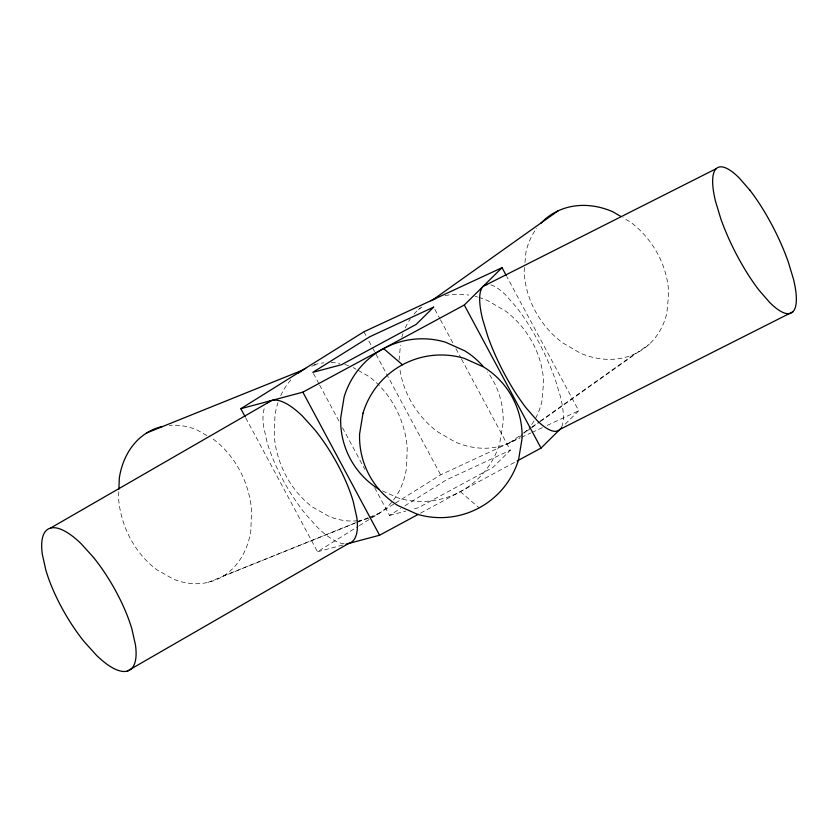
<?xml version="1.0" encoding="UTF-8"?>
<svg xmlns="http://www.w3.org/2000/svg" width="838" height="838" viewBox="0 0 838 838"><rect width="100%" height="100%" fill="white"/><g stroke="black" fill="none" stroke-linecap="round" stroke-linejoin="round"><path stroke-width="0.63" stroke-dasharray="4.19 3.14" d="M118.807 491.759L118.567 498.264A81.464 64.055 68.1 0 0 156.926 569.809L173.55 579.194A81.464 64.055 68.1 0 0 250.813 530.904L251.557 510.667A81.464 64.055 68.1 0 0 213.198 439.122L211.061 437.918M399.077 360.12L400.459 345.193M524.525 267.521L524.179 271.25A81.464 67.218 54.6 0 0 562.528 342.784L580.221 353.081A81.464 67.218 54.6 0 0 666.901 312.857L668.703 293.52A81.464 67.218 54.6 0 0 630.344 221.986L622.99 217.712M524.986 262.545L525.971 251.913A81.464 67.218 54.6 0 1 536.76 228.198M461.487 359.041L510.363 450.195L492.901 467.457L418.225 507.776L411.982 509.441M565.273 424.091L578.754 410.756L506.99 276.907M418.424 309.515L423.724 305.755M509.693 442.799L522.42 433.759M523.478 433.005L530.894 427.736M531.962 426.982L539.379 421.703M540.437 420.948L634.795 353.919M530.611 428.48L524.253 432.995A81.464 67.218 54.6 0 0 530.234 426.469M531.669 427.726L539.096 422.457M540.154 421.703L649.356 344.125M245.764 417.932L317.539 551.771L358.203 526.358M359.303 525.667L394.478 503.69M395.578 502.999L440.641 474.832L520.23 437.907M374.68 487.737L389.534 515.422L400.48 508.582M404.859 505.838L446.476 479.839L510.363 450.195M420.498 513.149L515.999 461.591M521.404 437.363L530.768 433.016M531.931 432.481L542.469 427.59M547.151 425.421L578.754 410.756M311.788 366.258L317.822 363.828M223.421 575.999L356.16 522.535M357.365 522.053L368.228 517.675M369.432 517.193L379.09 513.306M207.971 582.4L363.64 519.707M389.534 515.422L405.749 511.107M317.539 551.771L346.073 544.166M382.505 490.932L398.385 498.065A81.464 81.129 -49.4 0 0 499.72 443.354L503.156 422.394A81.464 81.129 -49.4 0 0 487.59 371.925M353.186 367.578L356.035 369.181M358.172 370.386L368.867 376.43A81.464 64.055 68.1 0 1 407.226 447.963L406.482 468.212A81.464 64.055 68.1 0 1 369.82 517.863M206.787 435.509L196.574 429.737A81.464 64.055 68.1 0 0 169.307 425.4M460.282 491.665L479.179 507.838M434.891 309.421L439.835 318.66M440.453 319.812L453.442 344.041M455.924 348.66L460.869 357.889M363.922 331.764L366.395 336.373M368.867 340.993L371.967 346.764M372.585 347.917L440.641 474.832M313.433 373.507L319.006 383.888M319.624 385.04L339.421 421.964M342.512 427.736L364.781 469.27M490.838 284.889A81.464 22.511 63.2 0 1 506.246 295.584L516.847 307.766A81.464 22.511 63.2 0 1 555.206 379.3L560.486 396.751A81.464 22.511 63.2 0 1 561.743 426.647M368.594 518.293A81.464 64.055 68.1 0 1 358.905 520.566M357.7 520.712A81.464 64.055 68.1 0 1 329.219 516.501L312.595 507.105A81.464 64.055 68.1 0 1 274.236 435.571L274.969 415.323A81.464 64.055 68.1 0 1 277.975 402.743M280.72 395.683A81.464 64.055 68.1 0 1 292.871 377.833M314.093 364.844A81.464 64.055 68.1 0 1 323.761 362.823M331.125 362.519A81.464 64.055 68.1 0 1 339.799 363.42M344.806 364.551A81.464 64.055 68.1 0 1 348.556 365.682M344.02 543.799A81.464 27.633 60 0 1 317.853 527.741L305.524 514.092A81.464 27.633 60 0 1 267.175 442.558L263.603 426.573A81.464 27.633 60 0 1 265.028 406.577M522.388 434.66A81.464 67.218 54.6 0 1 455.118 441.951L437.426 431.654A81.464 67.218 54.6 0 1 399.841 368.888M401.811 337.148A81.464 67.218 54.6 0 1 402.952 333.576M405.267 327.836A81.464 67.218 54.6 0 1 410.17 319.163M414.056 314.072A81.464 67.218 54.6 0 1 420.288 307.86M445.062 295.678A81.464 67.218 54.6 0 1 468.767 295.081M475.062 296.338A81.464 67.218 54.6 0 1 477.587 297.008M478.854 297.375A81.464 67.218 54.6 0 1 487.559 300.559L505.241 310.856A81.464 67.218 54.6 0 1 543.6 382.4L541.809 401.727A81.464 67.218 54.6 0 1 531.009 425.442"/><path stroke-width="1.26" d="M118.902 489.151L119.31 478.027A81.464 64.055 68.1 0 1 162.153 426.532M245.146 416.779L240.82 408.703L302.853 392.163L464.294 305.011L502.035 267.678L506.372 275.754M517.13 460.973L541.013 448.089L561.68 427.642M432.984 299.721L558.077 210.851M240.82 408.703L363.922 331.764L502.035 267.678M50.531 528.055L271.837 400.428A81.464 27.633 60 0 1 302.539 416.193L314.858 429.842A81.464 27.633 60 0 1 353.217 501.386L356.779 517.36A81.464 27.633 60 0 1 348.545 543.506L127.24 671.133M346.073 544.166L379.562 535.241L418.225 514.375M716.144 168.721L483.159 286.345A81.464 22.511 63.2 0 0 482.552 319.016L487.831 336.467A81.464 22.511 63.2 0 0 526.191 408.001L536.802 420.184A81.464 22.511 63.2 0 0 559.878 429.423L792.863 311.799M146.702 432.932L302.371 370.228M620.895 216.487L612.662 211.689A81.464 67.218 54.6 0 0 540.856 223.306M383.574 348.587L402.46 364.771M464.294 305.011L541.013 448.089M302.853 392.163L379.562 535.241M484.092 285.58A81.464 22.511 63.2 0 1 487.496 284.47M267.636 402.795A81.464 27.633 60 0 1 270.674 400.815M482.887 366.08A81.464 81.129 -49.4 0 0 464.797 350.86L445.47 342.187A81.464 81.129 -49.4 0 0 344.146 396.898L340.699 417.858A81.464 81.129 -49.4 0 0 379.059 489.392M430.732 300.832A81.464 67.218 54.6 0 1 435.278 298.716M298.412 372.973A81.464 64.055 68.1 0 1 305.723 368.311M363.032 413.071L359.586 434.032A81.464 81.129 -49.4 0 0 397.945 505.565L417.282 514.239A81.464 81.129 -49.4 0 0 518.607 459.538L522.053 438.578A81.464 81.129 -49.4 0 0 483.694 367.034L464.357 358.371A81.464 81.129 -49.4 0 0 363.032 413.071M433.644 307.117L416.193 324.39L341.506 364.708L312.815 372.355L369.757 336.761L433.644 307.117M93.552 557.469L81.234 543.82A81.464 27.633 60 0 0 42.298 554.201L45.86 570.175A81.464 27.633 60 0 0 84.219 641.719L96.538 655.368A81.464 27.633 60 0 0 135.473 644.988L131.901 629.003A81.464 27.633 60 0 0 93.552 557.469M749.832 190.142L739.231 177.96A81.464 22.511 63.2 0 0 715.537 201.392L720.816 218.833A81.464 22.511 63.2 0 0 759.176 290.377L769.787 302.56A81.464 22.511 63.2 0 0 793.471 279.127L788.191 261.676A81.464 22.511 63.2 0 0 749.832 190.142"/></g></svg>
